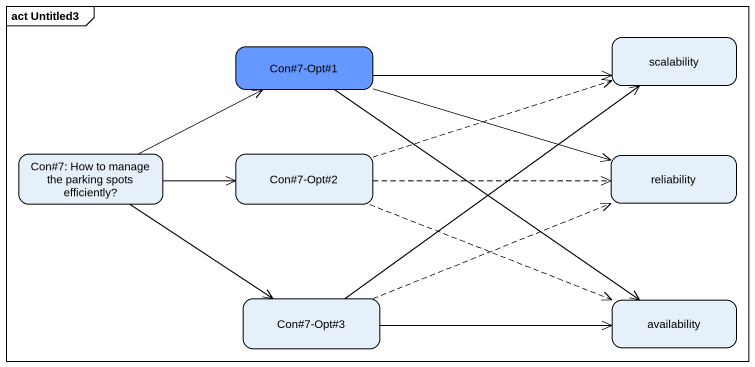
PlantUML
@startuml
mainframe act Untitled3
hide empty description
state "Con#7-Opt#1" as Con_7_Opt_1 #6699FF
state scalability
state "Con#7: How to manage the parking spots efficiently?" as Con_7_How_to_manage_the
state "Con#7-Opt#2" as Con_7_Opt_2
state reliability
state "Con#7-Opt#3" as Con_7_Opt_3
state availability
Con_7_Opt_1 -right-> scalability
Con_7_Opt_1 -right-> reliability
Con_7_Opt_1 --> availability
Con_7_How_to_manage_the -right-> Con_7_Opt_1
Con_7_How_to_manage_the -right-> Con_7_Opt_2
Con_7_How_to_manage_the --> Con_7_Opt_3
Con_7_Opt_2 -right[dashed]-> scalability
Con_7_Opt_2 -right[dashed]-> reliability
Con_7_Opt_2 -right[dashed]-> availability
Con_7_Opt_3 -up-> scalability
Con_7_Opt_3 -right[dashed]-> reliability
Con_7_Opt_3 -right-> availability
@enduml
